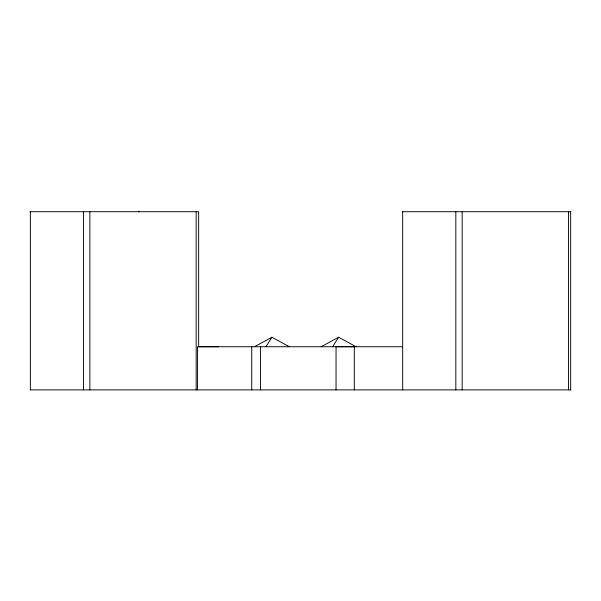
<?xml version="1.0" encoding="UTF-8"?>
<svg xmlns="http://www.w3.org/2000/svg" width="601" height="601" viewBox="0 0 601 601"><rect width="100%" height="100%" fill="white"/><g stroke="black" fill="none" stroke-linecap="round" stroke-linejoin="round"><path stroke-width="0.9" d="M265.965 346.717L271.915 337.244L289.351 346.717M332.646 346.717L338.603 337.244L356.032 346.717M254.486 346.717L271.915 337.244M321.167 346.717L338.603 337.244M30.05 211.71L198.646 211.71L198.646 346.739M402.354 211.71L570.95 211.71M402.655 346.739L197.519 346.739L197.519 389.884M198.232 346.732L218.651 346.739M30.05 389.884L570.95 389.884M570.657 211.71L570.657 389.884M568.486 211.71L568.486 389.884M462.169 211.71L462.169 389.884M455.828 211.71L455.828 389.884M402.67 211.71L402.67 389.884M354.312 389.884L354.312 346.717L336.042 346.717L336.042 389.884M260.481 346.717L260.481 389.884M251.736 346.717L251.736 389.884M196.181 211.71L196.181 389.884M138.816 211.71L138.816 211.116L138.688 211.71M89.865 211.71L89.865 389.884M83.524 211.71L83.524 389.884M30.366 211.71L30.366 389.884"/></g></svg>
